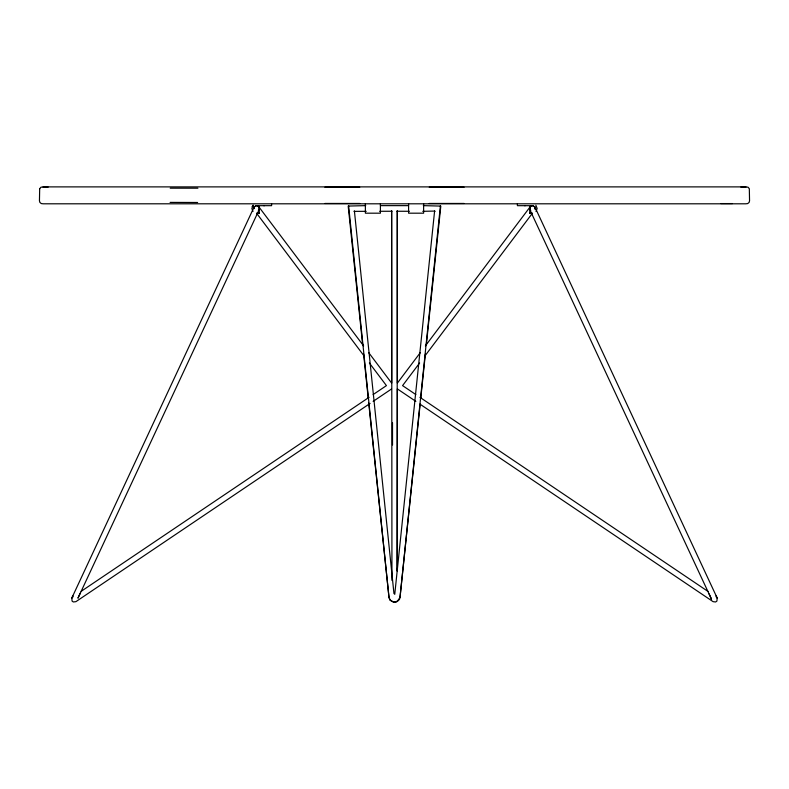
<?xml version="1.0" encoding="UTF-8"?>
<svg xmlns="http://www.w3.org/2000/svg" width="789" height="789" viewBox="0 0 789 789"><rect width="100%" height="100%" fill="white"/><g stroke="black" fill="none" stroke-linecap="round" stroke-linejoin="round"><path stroke-width="1.18" d="M397.212 570.329L397.36 388.869M397.133 571.118L397.281 210.643L397.36 382.734M535.189 209.046L534.942 207.201L533.039 205.702L517.397 205.673L517.397 203.799M254.068 208.671L254.216 206.787L256.346 205.643L258.822 206.797L363.611 345.888M394.747 594.393L434.611 210.929L434.995 211.363M420.142 404.234L399.993 597.48L399.412 599.551L397.311 601.435L393.691 602.115L390.338 600.33L389.007 597.48L368.719 402.992M420.784 398.12L425.37 354.093M426.267 345.523L440.804 206.097L423.289 205.633M253.752 208.493L254.236 206.925L256.031 205.692L271.603 205.673L271.603 203.799M709.104 593.91L711.52 599.216L530.04 210.13L529.823 207.418L530.948 206.037M529.616 208.71L530.178 206.797L529.616 208.71L530.76 210.722L530.04 210.13M80.182 593.239L77.953 598.2L258.97 210.121L259.157 207.369L258.121 206.097M370.08 403.435L75.902 601.662L73.318 601.958L72.105 601.1L71.789 598.092L254.216 206.787M72.933 595.942L71.789 598.092L73.002 596.839M253.121 205.268L251.859 208.434L252.973 211.531M536.027 211.531L537.141 208.434L535.879 205.268M397.35 383.109L420.221 352.742M425.389 345.888L530.178 206.797M419.62 362.989L402.568 385.624L415.852 394.569M424.807 356.105L532.269 213.424M366.234 211.324L353.995 211.363L354.399 210.9L393.967 593.644M258.97 210.121L258.358 210.732L259.374 208.779L258.822 206.797M529.922 207.014L532.762 205.633L534.883 206.984L717.201 598.062L716.895 601.1L715.613 601.977L713.098 601.662L419.945 404.126M348.6 205.633L388.987 597.441L389.934 600.034L393.425 602.076L397.153 601.524L400.013 597.441L440.43 205.643M81.168 591.336L369.084 397.311M373.158 394.569L386.432 385.624L369.38 362.999M373.138 401.374L391.531 388.987M529.754 213.188L532.042 213.158L529.754 213.188L529.754 211.314M379.706 211.284L391.946 211.255M43.01 187.111L48.09 187.111M740.91 187.111L745.99 187.111M324.94 187.23L359.735 187.22M429.265 187.22L464.06 187.23M324.94 203.454L359.735 203.463M429.265 203.463L464.06 203.454M720.811 203.572L732.488 203.572M263.723 205.673L264.453 205.673M365.741 205.633L348.186 206.067L362.733 345.503M380.397 205.633L408.594 205.643M524.547 205.673L525.277 205.673M170.207 188.177L197.911 188.196M170.099 202.398L197.615 202.487M397.045 211.255L409.304 211.284M422.756 211.324L434.611 211.067M259.246 213.188L256.948 213.168L259.246 213.188L259.246 211.314M419.935 397.331L708.049 591.464M397.469 388.987L415.862 401.374M716.215 596.967L717.201 598.062L716.067 595.942M368.779 352.742L391.65 383.109M256.731 213.434L364.193 356.105M363.621 354.064L368.216 398.1M534.883 206.984L534.903 208.957M392.508 422.855L392.527 445.006M391.689 382.813L391.64 210.732L391.946 580.408M423.624 203.799L423.624 213.188L408.594 213.188L408.594 203.799M380.406 203.799L380.406 213.188L365.376 213.188L365.376 203.799M39.677 188.739L39.45 200.791L39.894 202.428L41.304 203.572L43.148 203.799L745.852 203.799L747.696 203.572L749.106 202.428L749.55 200.791L749.323 188.739L748.08 187.23L745.852 186.885L43.148 186.885L40.92 187.23L39.677 188.739M252.302 206.521L253.032 205.367L252.302 206.521M397.4 601.326L393.691 602.115L397.4 601.326"/></g></svg>
